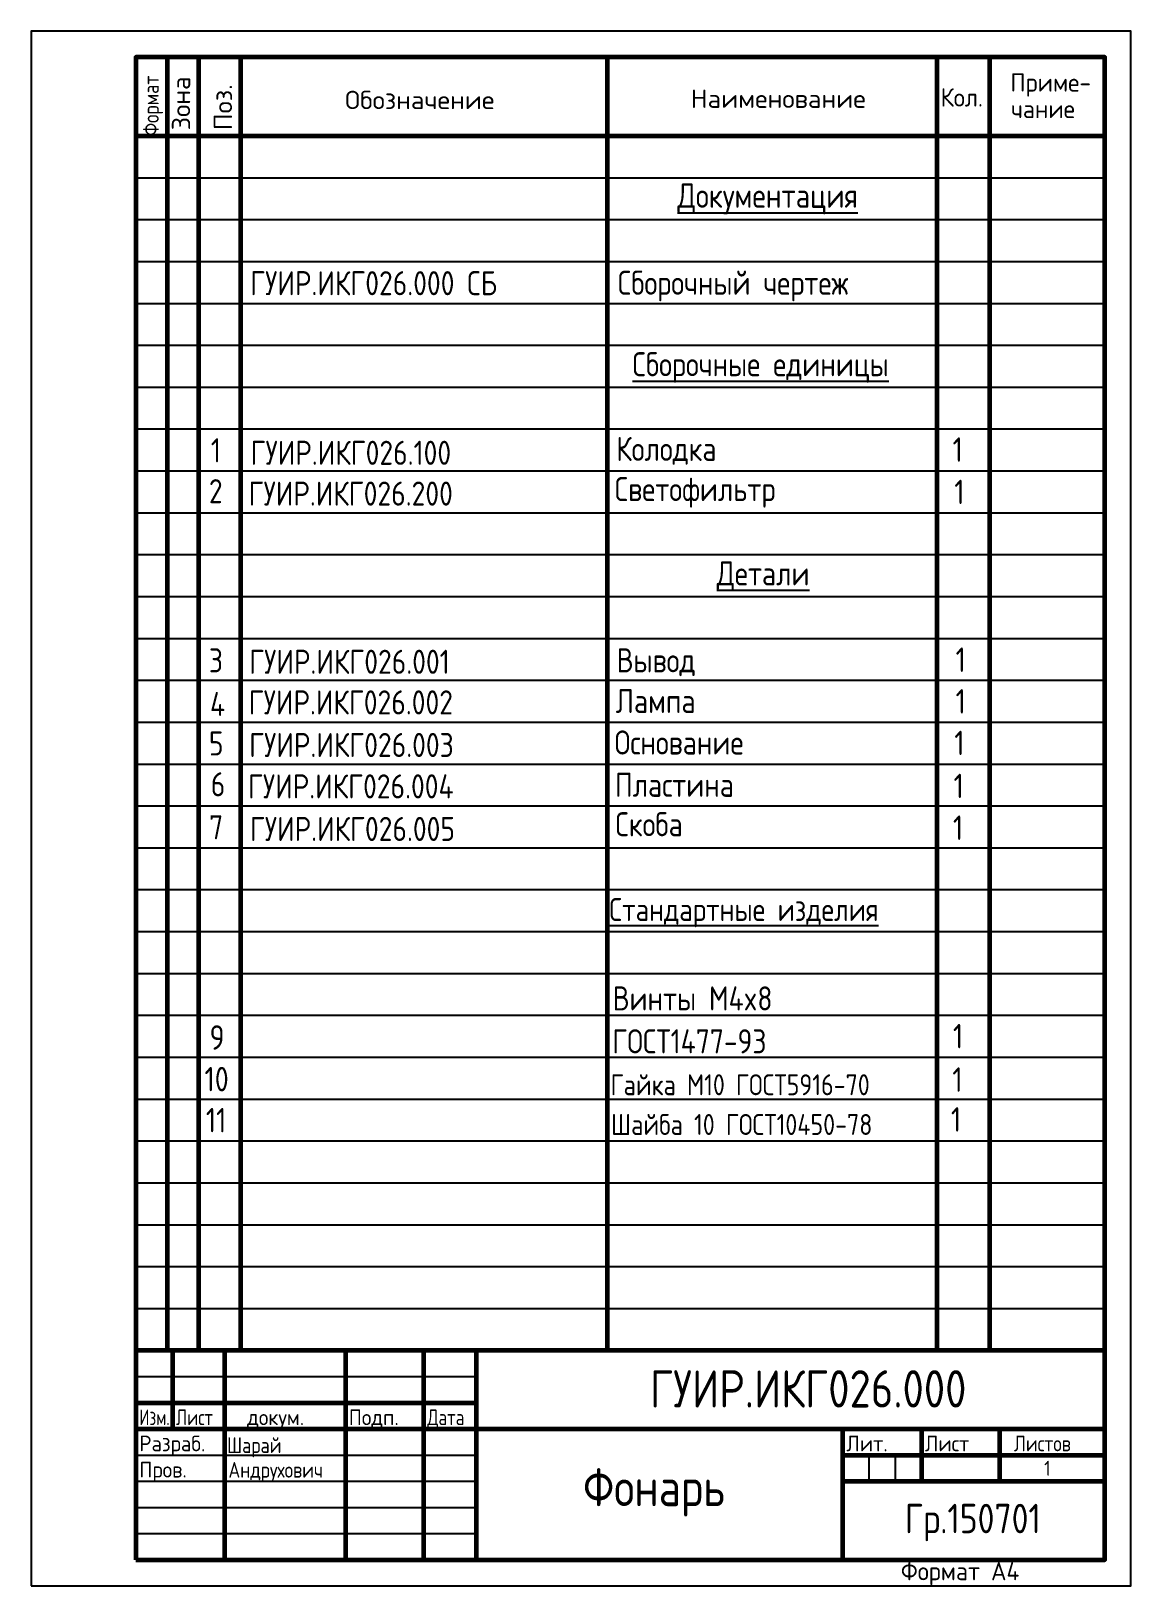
# Paper-space layout 'ISO A1' of a CAD drawing. Header units: millimetres. Extents: x 287 to 497, y 207 to 504.
import ezdxf

# ---------------------------------------------------------------- set-up
doc = ezdxf.new("R2010")
doc.units = ezdxf.units.MM
doc.layers.add('3-размеры', color=6, linetype='Continuous')
doc.styles.get("Standard").update_dxf_attribs({"font": 'simplex.shx'})

psp = doc.layouts.new('ISO A1')

# ---------------------------------------------------------------- linework, layer by layer
at = {"color": 7, "linetype": 'Continuous'}
for p, q in [((307.01, 498.94), (307.01, 483.94)), ((327.01, 498.94), (397.01, 498.94)), ((460.01, 498.94), (470.01, 498.94)), ((307.01, 241.94), (372.01, 241.94)), ((307.01, 236.94), (372.01, 236.94)), ((442.01, 236.94), (442.01, 231.94)), ((307.01, 211.94), (492.01, 211.94))]:
    psp.add_line(p, q, dxfattribs=at)
at = {"color": 7, "linetype": 'Continuous', "lineweight": 60}
for p, q in [((313.01, 498.94), (313.01, 251.94)), ((319.01, 251.94), (319.01, 498.94)), ((327.01, 498.94), (327.01, 251.94)), ((397.01, 498.94), (397.01, 251.94)), ((460.01, 251.94), (460.01, 498.94)), ((470.01, 498.94), (470.01, 251.94)), ((307.01, 483.94), (492.01, 483.94)), ((492.01, 251.94), (307.01, 251.94)), ((314.01, 251.94), (314.01, 236.94)), ((324.01, 211.94), (324.01, 251.94)), ((347.01, 251.94), (347.01, 211.94)), ((362.01, 211.94), (362.01, 251.94)), ((372.01, 251.94), (372.01, 211.94)), ((307.01, 241.94), (372.01, 241.94)), ((307.01, 236.94), (372.01, 236.94)), ((372.01, 236.94), (492.01, 236.94)), ((442.01, 211.94), (442.01, 236.94)), ((457.01, 236.94), (457.01, 226.94)), ((472.01, 226.94), (472.01, 236.94)), ((442.01, 231.94), (492.01, 231.94)), ((442.01, 226.94), (492.01, 226.94)), ((442.01, 211.94), (492.01, 211.94))]:
    psp.add_line(p, q, dxfattribs=at)
at = {"color": 7, "linetype": 'Continuous', "lineweight": -3}
for p, q in [((307.01, 475.94), (492.01, 475.94)), ((307.01, 467.94), (492.01, 467.94)), ((307.01, 459.94), (492.01, 459.94)), ((307.01, 451.94), (492.01, 451.94)), ((307.01, 443.94), (492.01, 443.94)), ((307.01, 435.94), (492.01, 435.94)), ((307.01, 427.94), (492.01, 427.94)), ((307.01, 419.94), (492.01, 419.94)), ((307.01, 411.94), (492.01, 411.94)), ((307.01, 403.94), (492.01, 403.94)), ((307.01, 395.94), (492.01, 395.94)), ((307.01, 387.94), (492.01, 387.94)), ((307.01, 379.94), (492.01, 379.94)), ((307.01, 371.94), (492.01, 371.94)), ((307.01, 363.94), (492.01, 363.94)), ((307.01, 355.94), (492.01, 355.94)), ((307.01, 347.94), (492.01, 347.94)), ((307.01, 339.94), (492.01, 339.94)), ((307.01, 331.94), (492.01, 331.94)), ((307.01, 323.94), (492.01, 323.94)), ((307.01, 315.94), (492.01, 315.94)), ((307.01, 307.94), (492.01, 307.94)), ((307.01, 299.94), (492.01, 299.94)), ((307.01, 291.94), (492.01, 291.94)), ((307.01, 283.94), (492.01, 283.94)), ((307.01, 275.94), (492.01, 275.94)), ((307.01, 267.94), (492.01, 267.94)), ((307.01, 259.94), (492.01, 259.94)), ((307.01, 246.94), (372.01, 246.94)), ((307.01, 231.94), (372.01, 231.94)), ((447.01, 226.94), (447.01, 231.94)), ((452.01, 231.94), (452.01, 226.94)), ((307.01, 226.94), (372.01, 226.94)), ((307.01, 221.94), (372.01, 221.94)), ((307.01, 216.94), (372.01, 216.94))]:
    psp.add_line(p, q, dxfattribs=at)
at = {"color": 7, "linetype": 'Continuous', "lineweight": 60}
psp.add_lwpolyline([(307.01, 211.94), (492.01, 211.94), (492.01, 498.94), (307.01, 498.94)], close=True, dxfattribs=at)
at = {"layer": '3-размеры', "color": 0}
psp.add_lwpolyline([(287.01, 206.94), (497.01, 206.94), (497.01, 503.94), (287.01, 503.94)], close=True, dxfattribs=at)

# ---------------------------------------------------------------- texts
at = {"color": 7, "linetype": 'Continuous', "width": 0.8}
psp.add_text('Формат', height=3, rotation=90, dxfattribs=at).set_placement((311.39, 483.94))
at = {"color": 7, "linetype": 'Continuous'}
for s, p in [('Зона', (317.39, 484.99)), ('Поз.', (325.39, 484.99))]:
    psp.add_text(s, height=3.5, rotation=90, dxfattribs=at).set_placement(p)
for s, height, width, p in [('Кол.', 3.5, 0.9, (460.68, 489.53)), ('Приме-', 3.5, 0.9, (473.99, 492.38)), ('чание', 3.5, 0.9, (474.12, 487.32)), ('Изм.', 3, 0.7, (307.68, 237.65)), ('Лист', 3, 0.75, (314.68, 237.65)), ('Подп.', 3, 0.9, (347.68, 237.65)), ('Дата', 3, 0.75, (362.68, 237.65)), ('  докум.', 3, 0.9, (324.68, 237.65)), ('Разраб.', 3, 0.9, (307.68, 232.65)), ('Лит.', 3, 0.9, (442.68, 232.65)), ('Лист', 3, 0.9, (457.68, 232.65)), ('Листов', 3, 0.8, (474.68, 232.65)), ('Пров.', 3, 0.9, (307.68, 227.65)), ('Формат А4', 3.5, 0.9, (453.08, 208.02))]:
    psp.add_text(s, height=height, dxfattribs=dict(at, width=width)).set_placement(p)
for s, p in [('Обозначение', (346.97, 489.04)), ('Наименование', (412.96, 489.27))]:
    psp.add_text(s, height=3.5, dxfattribs=at).set_placement(p)
at = {"color": 7, "lineweight": -3, "width": 0.8}
for s, height, p in [('%%UДокументация', 4.6683, (410.42, 470.19)), ('ГУИР.ИКГ026.000 СБ', 4.6, (328.84, 453.49)), ('Сборочный чертеж', 4.6, (399.03, 453.57)), ('%%UСборочные единицы', 4.6, (401.83, 438.01)), ('1', 4.6, (321.33, 421.57)), ('ГУИР.ИКГ026.100', 4.6, (328.91, 421.09)), ('Колодка', 4.6, (398.75, 421.84)), ('1', 4.67, (462.97, 421.67)), ('Светофильтр', 4.6, (398.44, 414.16)), ('2', 4.6, (320.96, 413.76)), ('ГУИР.ИКГ026.200', 4.6, (328.54, 413.3)), ('1', 4.67, (463.29, 413.58)), ('%%UДетали', 4.6, (417.92, 398.06)), ('1', 4.67, (463.54, 381.53)), ('3', 4.6, (320.96, 381.44)), ('ГУИР.ИКГ026.001', 4.6, (328.65, 381.17)), ('Вывод', 4.6, (398.82, 381.45)), ('4', 4.6, (321.17, 373.11)), ('ГУИР.ИКГ026.002', 4.6, (328.56, 373.41)), ('Лампа', 4.6, (398.63, 373.68)), ('1', 4.67, (463.54, 373.58)), ('5', 4.6, (320.96, 365.57)), ('ГУИР.ИКГ026.003', 4.6, (328.64, 365.28)), ('Основание', 4.6, (398.43, 365.75)), ('1', 4.67, (463.29, 365.63)), ('6', 4.6, (321.32, 357.77)), ('ГУИР.ИКГ026.004', 4.6, (328.42, 357.37)), ('Пластина', 4.6, (398.49, 357.67)), ('1', 4.67, (463.16, 357.42)), ('7', 4.6, (321, 349.57)), ('ГУИР.ИКГ026.005', 4.6, (328.78, 349.24)), ('Скоба', 4.6, (398.57, 350.14)), ('1', 4.67, (463.03, 349.44)), ('%%UСтандартные изделия', 4.4, (397.41, 333.95)), ('Винты M4x8', 4.6, (398.06, 316.87)), ('9', 4.67, (321.08, 309.37)), ('ГОСТ1477-93', 4.6, (397.98, 308.67)), ('1', 4.67, (463.03, 309.62)), ('10', 4.67, (320.13, 301.41)), ('1', 4.67, (462.92, 301.33)), ('Гайка М10 ГОСТ5916-70', 4, (397.65, 300.67)), ('11', 4.67, (320.38, 293.58)), ('Шайба 10 ГОСТ10450-78', 4, (397.73, 293.08)), ('1', 4.67, (462.64, 293.72)), ('ГУИР.ИКГ026.000', 7.1286, (405.16, 241.02)), ('Шарай', 3, (324.41, 232.32)), ('Андрухович', 3, (324.69, 227.61)), ('Фонарь', 7.229, (392.4, 222.17)), ('1', 2.88, (480.47, 227.96)), ('Гр.150701', 5.626, (453.83, 217))]:
    psp.add_text(s, height=height, dxfattribs=at).set_placement(p)

doc.saveas('drawing.dxf')
